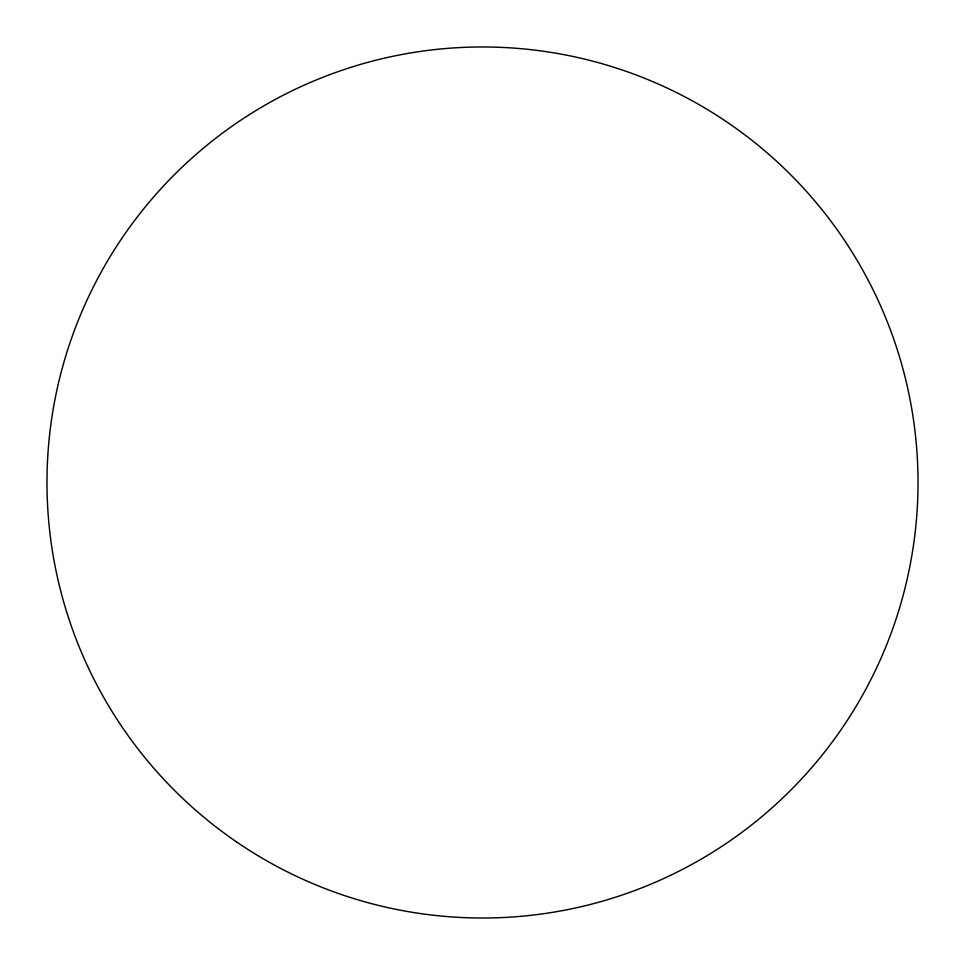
<?xml version="1.0" encoding="UTF-8"?>
<svg xmlns="http://www.w3.org/2000/svg" width="965" height="965" viewBox="0 0 965 965"><rect width="100%" height="100%" fill="white"/><g stroke="black" fill="none" stroke-linecap="round" stroke-linejoin="round"><path stroke-width="1.45" d="M236.594 841.95A435.517 435.517 0 0 0 916.75 515.732A435.517 435.517 0 0 0 294.156 89.805A435.517 435.517 0 0 0 236.594 841.95"/></g></svg>
